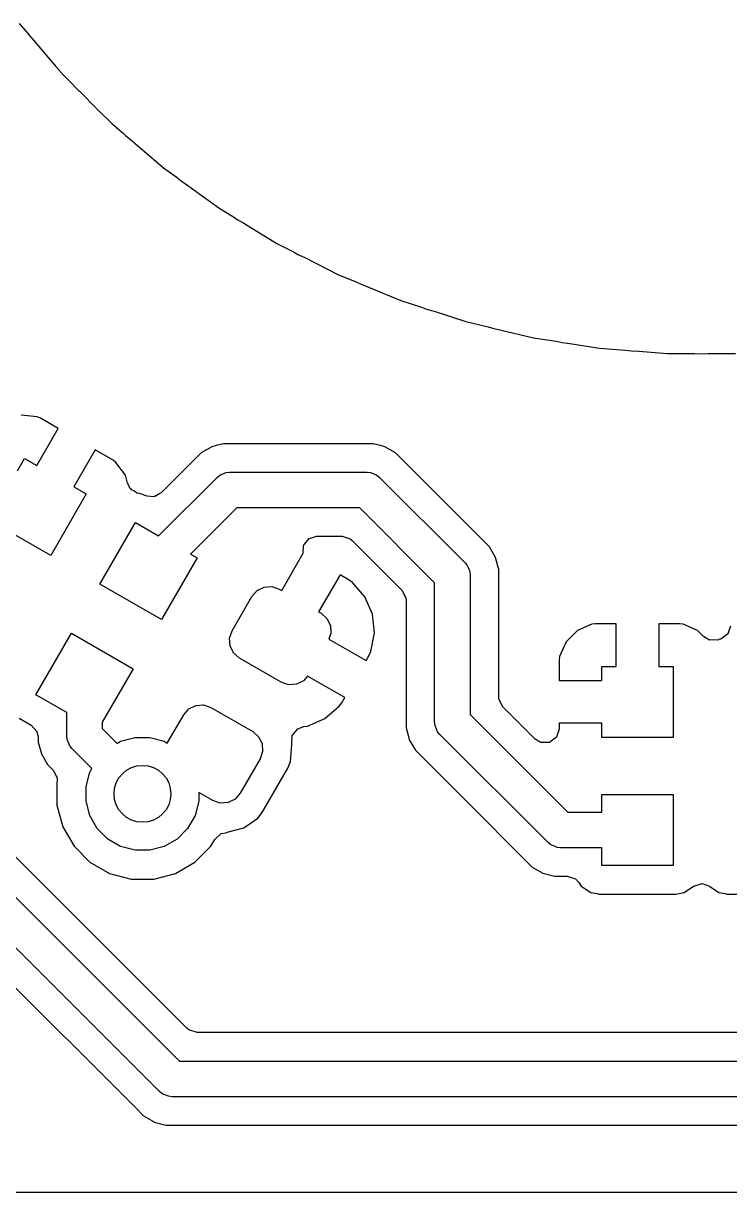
# Model space of a CAD drawing. Extents: x 0.79 to 7.64, y -5.35 to -0.98.
# Drawn here: x 1.0723 to 1.2676, y -5.3543 to -5.0307 of the extents above; entities that cross this region are included whole.
import ezdxf

# ---------------------------------------------------------------- set-up
doc = ezdxf.new("R2010")
doc.units = 0
doc.header["$MEASUREMENT"] = 0
doc.layers.add('BLACK', color=7, linetype='CONTINUOUS')

msp = doc.modelspace()

# ---------------------------------------------------------------- linework, layer by layer
at = {"layer": 'BLACK', "linetype": 'CONTINUOUS'}
for p, q in [((1.11755, -5.30888), (0.84073, -5.03205)), ((1.07108, -5.0307), (1.07356, -5.0336)), ((0.83169, -5.03418), (1.11542, -5.31791)), ((1.07356, -5.0336), (1.07374, -5.03384)), ((1.07374, -5.03384), (1.07443, -5.03462)), ((1.07443, -5.03462), (1.08124, -5.0426)), ((1.10991, -5.32631), (0.82329, -5.0397)), ((1.08124, -5.0426), (1.08334, -5.04505)), ((1.08334, -5.04505), (1.08617, -5.04788)), ((1.08617, -5.04788), (1.08617, -5.04788)), ((1.08617, -5.04788), (1.08625, -5.04796)), ((1.08625, -5.04796), (1.08657, -5.04832)), ((1.08657, -5.04832), (1.08761, -5.04932)), ((1.08761, -5.04932), (1.08764, -5.04935)), ((1.08764, -5.04935), (1.08764, -5.04935)), ((1.08764, -5.04935), (1.09298, -5.05468)), ((1.09298, -5.05468), (1.09668, -5.05839)), ((1.09668, -5.05839), (1.09996, -5.06119)), ((1.09996, -5.06119), (1.10005, -5.06127)), ((1.10005, -5.06127), (1.10052, -5.06172)), ((1.10052, -5.06172), (1.10186, -5.06282)), ((1.10186, -5.06282), (1.10832, -5.06833)), ((1.10832, -5.06833), (1.11104, -5.07065)), ((1.11104, -5.07065), (1.11104, -5.07065)), ((1.11104, -5.07065), (1.11478, -5.07337)), ((1.11478, -5.07337), (1.11487, -5.07344)), ((1.11487, -5.07344), (1.11551, -5.07396)), ((1.11551, -5.07396), (1.1171, -5.07506)), ((1.1171, -5.07506), (1.11713, -5.07508)), ((1.11713, -5.07508), (1.11714, -5.07508)), ((1.11714, -5.07508), (1.1263, -5.08174)), ((1.1263, -5.08174), (1.13062, -5.08439)), ((1.13062, -5.08439), (1.13143, -5.08495)), ((1.13143, -5.08495), (1.13322, -5.08598)), ((1.13322, -5.08598), (1.1424, -5.09161)), ((1.1424, -5.09161), (1.14719, -5.09405)), ((1.14719, -5.09405), (1.14819, -5.09462)), ((1.14819, -5.09462), (1.15012, -5.09554)), ((1.15012, -5.09554), (1.15921, -5.10017)), ((1.15921, -5.10017), (1.16449, -5.10236)), ((1.16449, -5.10236), (1.16567, -5.10292)), ((1.16567, -5.10292), (1.1677, -5.10369)), ((1.1677, -5.10369), (1.17665, -5.1074)), ((1.17665, -5.1074), (1.18241, -5.10927)), ((1.18241, -5.10927), (1.18376, -5.10978)), ((1.18376, -5.10978), (1.18585, -5.11038)), ((1.18585, -5.11038), (1.1946, -5.11323)), ((1.1946, -5.11323), (1.20082, -5.11472)), ((1.20082, -5.11472), (1.20235, -5.11516)), ((1.20235, -5.11516), (1.20445, -5.11559)), ((1.20445, -5.11559), (1.21295, -5.11763)), ((1.21295, -5.11763), (1.21295, -5.11763)), ((1.21295, -5.11763), (1.21295, -5.11763)), ((1.21295, -5.11763), (1.21332, -5.11769)), ((1.21332, -5.11769), (1.21963, -5.11869)), ((1.21963, -5.11869), (1.2213, -5.11903)), ((1.2213, -5.11903), (1.22338, -5.11929)), ((1.22338, -5.11929), (1.23159, -5.12059)), ((1.23159, -5.12059), (1.2387, -5.12115)), ((1.2387, -5.12115), (1.24051, -5.12137)), ((1.24051, -5.12137), (1.24253, -5.12145)), ((1.24253, -5.12145), (1.25041, -5.12207)), ((1.25041, -5.12207), (1.25041, -5.12207)), ((1.25041, -5.12207), (1.25791, -5.12207)), ((1.25791, -5.12207), (1.25984, -5.12214)), ((1.25984, -5.12214), (1.26177, -5.12207)), ((1.26177, -5.12207), (1.26928, -5.12207)), ((1.07606, -5.1396), (1.07167, -5.13912)), ((1.07697, -5.13999), (1.07606, -5.1396)), ((1.07606, -5.1396), (1.07606, -5.1396)), ((1.0819, -5.14284), (1.07697, -5.13999)), ((1.076, -5.15307), (1.0819, -5.14284)), ((1.12435, -5.1479), (1.12143, -5.14959)), ((1.12562, -5.14756), (1.12435, -5.1479)), ((1.12761, -5.14703), (1.12562, -5.14756)), ((1.13099, -5.14703), (1.12761, -5.14703)), ((1.16901, -5.14703), (1.13099, -5.14703)), ((1.171, -5.14756), (1.16901, -5.14703)), ((1.17227, -5.1479), (1.171, -5.14756)), ((1.17519, -5.14959), (1.17227, -5.1479)), ((1.17227, -5.1479), (1.17227, -5.1479)), ((1.07062, -5.15451), (1.07259, -5.1511)), ((1.07259, -5.1511), (1.076, -5.15307)), ((1.09213, -5.14875), (1.08623, -5.15898)), ((1.09707, -5.1516), (1.09213, -5.14875)), ((1.09213, -5.14875), (1.09213, -5.14875)), ((1.09787, -5.15219), (1.09707, -5.1516)), ((1.09707, -5.1516), (1.09707, -5.1516)), ((1.12143, -5.14959), (1.11041, -5.16061)), ((1.12143, -5.14959), (1.12143, -5.14959)), ((1.2012, -5.1756), (1.17519, -5.14959)), ((1.17519, -5.14959), (1.17519, -5.14959)), ((1.17519, -5.14959), (1.17519, -5.14959)), ((1.10047, -5.15576), (1.09787, -5.15219)), ((1.09787, -5.15219), (1.09787, -5.15219)), ((1.12657, -5.15575), (1.12811, -5.15511)), ((1.12811, -5.15511), (1.12834, -5.15502)), ((1.12834, -5.15502), (1.1293, -5.15492)), ((1.12834, -5.15502), (1.12834, -5.15502)), ((1.1293, -5.15492), (1.16732, -5.15492)), ((1.16732, -5.15492), (1.16828, -5.15502)), ((1.16828, -5.15502), (1.16828, -5.15502)), ((1.16828, -5.15502), (1.16851, -5.15511)), ((1.16851, -5.15511), (1.17006, -5.15575)), ((1.10107, -5.15798), (1.10047, -5.15576)), ((1.10152, -5.15874), (1.10107, -5.15798)), ((1.10967, -5.17251), (1.12582, -5.15636)), ((1.12582, -5.15636), (1.12657, -5.15575)), ((1.12657, -5.15575), (1.12657, -5.15575)), ((1.17006, -5.15575), (1.17006, -5.15575)), ((1.17006, -5.15575), (1.1708, -5.15636)), ((1.1708, -5.15636), (1.19442, -5.17998)), ((1.08964, -5.16095), (1.0798, -5.17799)), ((1.08623, -5.15898), (1.08964, -5.16095)), ((1.10171, -5.1593), (1.10152, -5.15874)), ((1.10196, -5.15948), (1.10171, -5.1593)), ((1.10215, -5.1598), (1.10196, -5.15948)), ((1.10295, -5.16018), (1.10215, -5.1598)), ((1.10368, -5.1607), (1.10295, -5.16018)), ((1.10417, -5.16085), (1.10368, -5.1607)), ((1.10433, -5.16084), (1.10417, -5.16085)), ((1.10645, -5.16156), (1.10433, -5.16084)), ((1.10649, -5.16157), (1.10645, -5.16156)), ((1.10826, -5.1617), (1.10649, -5.16157)), ((1.10857, -5.16155), (1.10826, -5.1617)), ((1.1089, -5.16155), (1.10857, -5.16155)), ((1.10962, -5.16101), (1.1089, -5.16155)), ((1.11041, -5.16061), (1.10962, -5.16101)), ((1.13134, -5.16476), (1.1185, -5.17761)), ((1.16528, -5.16476), (1.13134, -5.16476)), ((1.18602, -5.1855), (1.16528, -5.16476)), ((1.0798, -5.17799), (1.06275, -5.16815)), ((1.09343, -5.18587), (1.10328, -5.16882)), ((1.10328, -5.16882), (1.10967, -5.17251)), ((1.14977, -5.17516), (1.15128, -5.17329)), ((1.15128, -5.17329), (1.15341, -5.17266)), ((1.15341, -5.17266), (1.1604, -5.17266)), ((1.1604, -5.17266), (1.16269, -5.1734)), ((1.16269, -5.1734), (1.16316, -5.1738)), ((1.16316, -5.1738), (1.17699, -5.18763)), ((1.1185, -5.17761), (1.12032, -5.17866)), ((1.1437, -5.18767), (1.14965, -5.17737)), ((1.14965, -5.17737), (1.14977, -5.17516)), ((1.20289, -5.17852), (1.2012, -5.1756)), ((1.2012, -5.1756), (1.2012, -5.1756)), ((1.2012, -5.1756), (1.2012, -5.1756)), ((1.12032, -5.17866), (1.11048, -5.19571)), ((1.19442, -5.17998), (1.19504, -5.18073)), ((1.19504, -5.18073), (1.19504, -5.18073)), ((1.19504, -5.18073), (1.19534, -5.18147)), ((1.20344, -5.1806), (1.20289, -5.17852)), ((1.20289, -5.17852), (1.20289, -5.17852)), ((1.20289, -5.17852), (1.20289, -5.17852)), ((1.20362, -5.18124), (1.20344, -5.1806)), ((1.15984, -5.18335), (1.15393, -5.19358)), ((1.16233, -5.18478), (1.15984, -5.18335)), ((1.19534, -5.18147), (1.19562, -5.18213)), ((1.19562, -5.18213), (1.19577, -5.1825)), ((1.19577, -5.1825), (1.19587, -5.18346)), ((1.19587, -5.18346), (1.19587, -5.22198)), ((1.20376, -5.18178), (1.20362, -5.18124)), ((1.20376, -5.2069), (1.20376, -5.18178)), ((1.20376, -5.18178), (1.20376, -5.18178)), ((1.11048, -5.19571), (1.09343, -5.18587)), ((1.13691, -5.18768), (1.13884, -5.18673)), ((1.13884, -5.18673), (1.14099, -5.18659)), ((1.14099, -5.18659), (1.14302, -5.18728)), ((1.14302, -5.18728), (1.1437, -5.18767)), ((1.16329, -5.18546), (1.16233, -5.18478)), ((1.16669, -5.18942), (1.16329, -5.18546)), ((1.18602, -5.22402), (1.18602, -5.1855)), ((1.12998, -5.19884), (1.13549, -5.18929)), ((1.13549, -5.18929), (1.13691, -5.18768)), ((1.16878, -5.19421), (1.16669, -5.18942)), ((1.17699, -5.18763), (1.17808, -5.18978)), ((1.17808, -5.18978), (1.17813, -5.19039)), ((1.17813, -5.19039), (1.17813, -5.22233)), ((1.15393, -5.19358), (1.15462, -5.19397)), ((1.15462, -5.19397), (1.15623, -5.19539)), ((1.15623, -5.19539), (1.15718, -5.19732)), ((1.16937, -5.1994), (1.16878, -5.19421)), ((1.16878, -5.19421), (1.16878, -5.19421)), ((1.22953, -5.19696), (1.22549, -5.19875)), ((1.23052, -5.19685), (1.22953, -5.19696)), ((1.23622, -5.19685), (1.23052, -5.19685)), ((1.23052, -5.19685), (1.23052, -5.19685)), ((1.23622, -5.20866), (1.23622, -5.19685)), ((1.23622, -5.19685), (1.23622, -5.19685)), ((1.25373, -5.19685), (1.24803, -5.19685)), ((1.24803, -5.19685), (1.24803, -5.19685)), ((1.24803, -5.19685), (1.24803, -5.20866)), ((1.25472, -5.19696), (1.25373, -5.19685)), ((1.25876, -5.19875), (1.25472, -5.19696)), ((1.07572, -5.21655), (1.08556, -5.19951)), ((1.08556, -5.19951), (1.10261, -5.20935)), ((1.12929, -5.20088), (1.12998, -5.19884)), ((1.15732, -5.19946), (1.15676, -5.20112)), ((1.15718, -5.19732), (1.15732, -5.19946)), ((1.16839, -5.20453), (1.16937, -5.1994)), ((1.16937, -5.1994), (1.16937, -5.1994)), ((1.22549, -5.19875), (1.22237, -5.20187)), ((1.26039, -5.20038), (1.25876, -5.19875)), ((1.26132, -5.2009), (1.26039, -5.20038)), ((1.26664, -5.20004), (1.2652, -5.20109)), ((1.26707, -5.19977), (1.26664, -5.20004)), ((1.26709, -5.19971), (1.26707, -5.19977)), ((1.26715, -5.19967), (1.26709, -5.19971)), ((1.2675, -5.19858), (1.26715, -5.19967)), ((1.26789, -5.19751), (1.2675, -5.19858)), ((1.12943, -5.20302), (1.12929, -5.20088)), ((1.13038, -5.20495), (1.12943, -5.20302)), ((1.15676, -5.20112), (1.16706, -5.20706)), ((1.22237, -5.20187), (1.22059, -5.20591)), ((1.26182, -5.20129), (1.26132, -5.2009)), ((1.26202, -5.2013), (1.26182, -5.20129)), ((1.26224, -5.20141), (1.26202, -5.2013)), ((1.26323, -5.20134), (1.26224, -5.20141)), ((1.26423, -5.20137), (1.26323, -5.20134)), ((1.26457, -5.20127), (1.26423, -5.20137)), ((1.26464, -5.20123), (1.26457, -5.20127)), ((1.26492, -5.20117), (1.26464, -5.20123)), ((1.26508, -5.20112), (1.26492, -5.20117)), ((1.2652, -5.20109), (1.26508, -5.20112)), ((1.132, -5.20637), (1.13038, -5.20495)), ((1.14359, -5.21306), (1.132, -5.20637)), ((1.16706, -5.20706), (1.1679, -5.2056)), ((1.1679, -5.2056), (1.16839, -5.20453)), ((1.1679, -5.2056), (1.1679, -5.2056)), ((1.16839, -5.20453), (1.16839, -5.20453)), ((1.20376, -5.21709), (1.20376, -5.2069)), ((1.22059, -5.20591), (1.22047, -5.2069)), ((1.22047, -5.2069), (1.22047, -5.2126)), ((1.10261, -5.20935), (1.09408, -5.22411)), ((1.23228, -5.2126), (1.23228, -5.20866)), ((1.23228, -5.20866), (1.23622, -5.20866)), ((1.24803, -5.20866), (1.25197, -5.20866)), ((1.25197, -5.20866), (1.25197, -5.22835)), ((1.14563, -5.21375), (1.14359, -5.21306)), ((1.1497, -5.21266), (1.14777, -5.21361)), ((1.15086, -5.21135), (1.1497, -5.21266)), ((1.16115, -5.21729), (1.15086, -5.21135)), ((1.22047, -5.2126), (1.22047, -5.2126)), ((1.22047, -5.2126), (1.23228, -5.2126)), ((1.08424, -5.22147), (1.07572, -5.21655)), ((1.14777, -5.21361), (1.14563, -5.21375)), ((1.11801, -5.22041), (1.11994, -5.21946)), ((1.11994, -5.21946), (1.12209, -5.21932)), ((1.12209, -5.21932), (1.12413, -5.22001)), ((1.15567, -5.22312), (1.15963, -5.21972)), ((1.15963, -5.21972), (1.16031, -5.21876)), ((1.15963, -5.21972), (1.15963, -5.21972)), ((1.16031, -5.21876), (1.16115, -5.21729)), ((1.16031, -5.21876), (1.16031, -5.21876)), ((1.16115, -5.21729), (1.16115, -5.21729)), ((1.20381, -5.2177), (1.20376, -5.21709)), ((1.2049, -5.21985), (1.20381, -5.2177)), ((1.21382, -5.22877), (1.2049, -5.21985)), ((1.0711, -5.223), (1.0744, -5.22491)), ((1.08424, -5.22792), (1.08424, -5.22147)), ((1.11206, -5.22988), (1.1166, -5.22203)), ((1.1166, -5.22203), (1.11801, -5.22041)), ((1.12413, -5.22001), (1.13572, -5.2267)), ((1.15088, -5.22521), (1.15567, -5.22312)), ((1.15567, -5.22312), (1.15567, -5.22312)), ((1.17813, -5.22233), (1.17813, -5.2257)), ((1.19587, -5.22198), (1.2229, -5.24902)), ((1.0744, -5.22491), (1.07601, -5.2267)), ((1.09408, -5.22411), (1.09408, -5.22588)), ((1.09408, -5.22588), (1.09817, -5.22997)), ((1.14663, -5.22781), (1.14814, -5.22593)), ((1.14814, -5.22593), (1.14983, -5.22533)), ((1.14983, -5.22533), (1.15088, -5.22521)), ((1.17813, -5.2257), (1.17876, -5.22804)), ((1.18612, -5.22498), (1.18602, -5.22402)), ((1.18626, -5.22533), (1.18612, -5.22498)), ((1.18612, -5.22498), (1.18612, -5.22498)), ((1.18685, -5.22675), (1.18626, -5.22533)), ((1.22047, -5.22601), (1.21973, -5.2283)), ((1.23228, -5.22441), (1.22047, -5.22441)), ((1.22047, -5.22441), (1.22047, -5.22441)), ((1.22047, -5.22441), (1.22047, -5.22601)), ((1.23228, -5.22835), (1.23228, -5.22441)), ((1.07601, -5.2267), (1.07635, -5.22828)), ((1.07635, -5.22828), (1.07635, -5.2296)), ((1.07635, -5.2296), (1.07704, -5.2322)), ((1.08434, -5.22888), (1.08424, -5.22792)), ((1.08443, -5.22911), (1.08434, -5.22888)), ((1.08434, -5.22888), (1.08434, -5.22888)), ((1.08507, -5.23065), (1.08443, -5.22911)), ((1.09817, -5.22997), (1.09916, -5.22939)), ((1.09916, -5.22939), (1.10313, -5.22833)), ((1.10313, -5.22833), (1.10724, -5.22833)), ((1.10724, -5.22833), (1.11122, -5.22939)), ((1.11122, -5.22939), (1.11206, -5.22988)), ((1.13572, -5.2267), (1.13733, -5.22812)), ((1.13733, -5.22812), (1.13829, -5.23005)), ((1.14652, -5.22995), (1.14663, -5.22781)), ((1.17876, -5.22804), (1.179, -5.22896)), ((1.179, -5.22896), (1.18069, -5.23188)), ((1.18747, -5.2275), (1.18685, -5.22675)), ((1.18685, -5.22675), (1.18685, -5.22675)), ((1.21739, -5.25742), (1.18747, -5.2275)), ((1.21537, -5.22972), (1.21382, -5.22877)), ((1.21973, -5.2283), (1.21778, -5.22972)), ((1.25197, -5.22835), (1.23228, -5.22835)), ((1.07704, -5.2322), (1.07722, -5.23286)), ((1.08568, -5.2314), (1.08507, -5.23065)), ((1.08507, -5.23065), (1.08507, -5.23065)), ((1.09121, -5.23693), (1.08568, -5.2314)), ((1.13843, -5.23219), (1.13773, -5.23423)), ((1.13829, -5.23005), (1.13843, -5.23219)), ((1.14611, -5.235), (1.14652, -5.23029)), ((1.14651, -5.23011), (1.14649, -5.22995)), ((1.14649, -5.22995), (1.14652, -5.22995)), ((1.1465, -5.23021), (1.14651, -5.23011)), ((1.14652, -5.23029), (1.1465, -5.23021)), ((1.18069, -5.23188), (1.18069, -5.23188)), ((1.18069, -5.23188), (1.18069, -5.23188)), ((1.18069, -5.23188), (1.18069, -5.23188)), ((1.18069, -5.23188), (1.19573, -5.24692)), ((1.21778, -5.22972), (1.21537, -5.22972)), ((1.07722, -5.23286), (1.07891, -5.23578)), ((1.07891, -5.23578), (1.07891, -5.23578)), ((1.07891, -5.23578), (1.08047, -5.23735)), ((1.13773, -5.23423), (1.13222, -5.24378)), ((1.14536, -5.23682), (1.14611, -5.235)), ((1.08047, -5.23735), (1.08156, -5.23949)), ((1.08958, -5.24189), (1.09064, -5.23792)), ((1.09064, -5.23792), (1.09121, -5.23693)), ((1.13827, -5.24908), (1.14536, -5.23682)), ((1.08158, -5.24061), (1.08155, -5.24083)), ((1.08155, -5.24083), (1.08155, -5.24083)), ((1.08155, -5.24083), (1.08155, -5.24706)), ((1.08156, -5.23949), (1.08158, -5.24061)), ((1.08958, -5.246), (1.08958, -5.24189)), ((1.12469, -5.24579), (1.1208, -5.24355)), ((1.1208, -5.24355), (1.1208, -5.246)), ((1.13081, -5.24539), (1.12888, -5.24635)), ((1.13222, -5.24378), (1.13081, -5.24539)), ((1.23228, -5.24902), (1.23228, -5.24409)), ((1.23228, -5.24409), (1.25197, -5.24409)), ((1.25197, -5.24409), (1.25197, -5.26378)), ((1.08155, -5.24706), (1.08316, -5.25307)), ((1.09064, -5.24997), (1.08958, -5.246)), ((1.1208, -5.246), (1.11974, -5.24997)), ((1.12673, -5.24649), (1.12469, -5.24579)), ((1.12888, -5.24635), (1.12673, -5.24649)), ((1.19573, -5.24692), (1.21061, -5.26181)), ((1.2229, -5.24902), (1.23228, -5.24902)), ((1.0927, -5.25353), (1.09064, -5.24997)), ((1.11974, -5.24997), (1.11768, -5.25353)), ((1.1332, -5.25336), (1.13708, -5.25065)), ((1.13708, -5.25065), (1.13827, -5.24908)), ((1.08316, -5.25307), (1.08627, -5.25846)), ((1.0956, -5.25644), (1.0927, -5.25353)), ((1.11768, -5.25353), (1.11478, -5.25644)), ((1.12521, -5.25654), (1.127, -5.25493)), ((1.127, -5.25493), (1.12831, -5.25471)), ((1.1283, -5.25461), (1.12864, -5.25458)), ((1.12831, -5.25471), (1.1283, -5.25461)), ((1.12864, -5.25458), (1.1332, -5.25336)), ((1.12864, -5.25458), (1.12864, -5.25458)), ((1.12864, -5.25458), (1.12864, -5.25458)), ((1.08627, -5.25846), (1.09067, -5.26286)), ((1.09916, -5.25849), (1.0956, -5.25644)), ((1.10313, -5.25956), (1.09916, -5.25849)), ((1.11122, -5.25849), (1.10724, -5.25956)), ((1.11478, -5.25644), (1.11122, -5.25849)), ((1.11971, -5.26286), (1.12411, -5.25846)), ((1.12411, -5.25846), (1.12521, -5.25654)), ((1.21813, -5.25803), (1.21739, -5.25742)), ((1.21917, -5.25846), (1.21813, -5.25803)), ((1.21813, -5.25803), (1.21813, -5.25803)), ((1.21991, -5.25876), (1.21917, -5.25846)), ((1.10724, -5.25956), (1.10313, -5.25956)), ((1.21061, -5.26181), (1.21061, -5.26181)), ((1.21061, -5.26181), (1.21061, -5.26181)), ((1.21061, -5.26181), (1.21219, -5.26338)), ((1.22087, -5.25886), (1.21991, -5.25876)), ((1.21991, -5.25876), (1.21991, -5.25876)), ((1.23228, -5.25886), (1.22087, -5.25886)), ((1.23228, -5.26378), (1.23228, -5.25886)), ((1.09067, -5.26286), (1.09606, -5.26597)), ((1.11431, -5.26597), (1.11971, -5.26286)), ((1.21219, -5.26338), (1.213, -5.26419)), ((1.213, -5.26419), (1.21592, -5.26588)), ((1.25197, -5.26378), (1.23228, -5.26378)), ((1.09606, -5.26597), (1.10208, -5.26758)), ((1.10208, -5.26758), (1.10208, -5.26758)), ((1.10208, -5.26758), (1.1083, -5.26758)), ((1.1083, -5.26758), (1.11431, -5.26597)), ((1.1083, -5.26758), (1.1083, -5.26758)), ((1.21592, -5.26588), (1.21918, -5.26675)), ((1.21918, -5.26675), (1.22269, -5.26675)), ((1.22269, -5.26675), (1.22498, -5.2675)), ((1.22498, -5.2675), (1.22593, -5.26848)), ((1.22593, -5.26848), (1.22659, -5.26947)), ((1.22659, -5.26947), (1.2292, -5.27122)), ((1.2292, -5.27122), (1.23095, -5.27156)), ((1.23095, -5.27156), (1.23151, -5.27167)), ((1.23151, -5.27167), (1.23151, -5.27167)), ((1.23151, -5.27167), (1.23151, -5.27167)), ((1.23151, -5.27167), (1.23151, -5.27167)), ((1.23151, -5.27167), (1.25275, -5.27167)), ((1.25275, -5.27167), (1.25505, -5.27122)), ((1.25275, -5.27167), (1.25275, -5.27167)), ((1.25505, -5.27122), (1.25766, -5.26947)), ((1.25766, -5.26947), (1.25768, -5.26946)), ((1.25766, -5.26947), (1.25766, -5.26947)), ((1.25768, -5.26946), (1.26, -5.2688)), ((1.26, -5.2688), (1.26201, -5.26946)), ((1.26201, -5.26946), (1.26203, -5.26947)), ((1.26203, -5.26947), (1.26203, -5.26947)), ((1.26203, -5.26947), (1.26464, -5.27122)), ((1.26464, -5.27122), (1.26639, -5.27156)), ((1.26639, -5.27156), (1.26694, -5.27167)), ((1.26694, -5.27167), (1.26694, -5.27167)), ((1.26694, -5.27167), (1.26694, -5.27167)), ((1.26694, -5.27167), (1.2794, -5.27167)), ((1.04549, -5.27306), (1.10313, -5.3307)), ((1.11802, -5.30928), (1.11755, -5.30888)), ((1.12031, -5.31002), (1.11802, -5.30928)), ((1.46552, -5.31002), (1.12031, -5.31002)), ((1.11542, -5.31791), (1.4704, -5.31791)), ((1.11065, -5.32693), (1.10991, -5.32631)), ((1.11243, -5.32766), (1.11065, -5.32693)), ((1.11339, -5.32776), (1.11243, -5.32766)), ((1.11243, -5.32766), (1.11243, -5.32766)), ((1.47244, -5.32776), (1.11339, -5.32776)), ((1.10313, -5.3307), (1.10313, -5.3307)), ((1.10313, -5.3307), (1.10552, -5.33309)), ((1.10552, -5.33309), (1.10698, -5.33393)), ((1.10698, -5.33393), (1.10698, -5.33393)), ((1.10698, -5.33393), (1.1082, -5.33464)), ((1.1082, -5.33464), (1.10844, -5.33478)), ((1.10844, -5.33478), (1.1117, -5.33565)), ((1.1117, -5.33565), (1.1117, -5.33565)), ((1.1117, -5.33565), (1.11531, -5.33565)), ((1.11531, -5.33565), (1.11531, -5.33565)), ((1.11531, -5.33565), (1.47413, -5.33565)), ((7.44077, -5.35431), (0.98442, -5.35431))]:
    msp.add_line(p, q, dxfattribs=at)
at = {"layer": 'BLACK'}
msp.add_circle((1.10519, -5.24394), 0.00787, dxfattribs=at)

doc.saveas('drawing.dxf')
